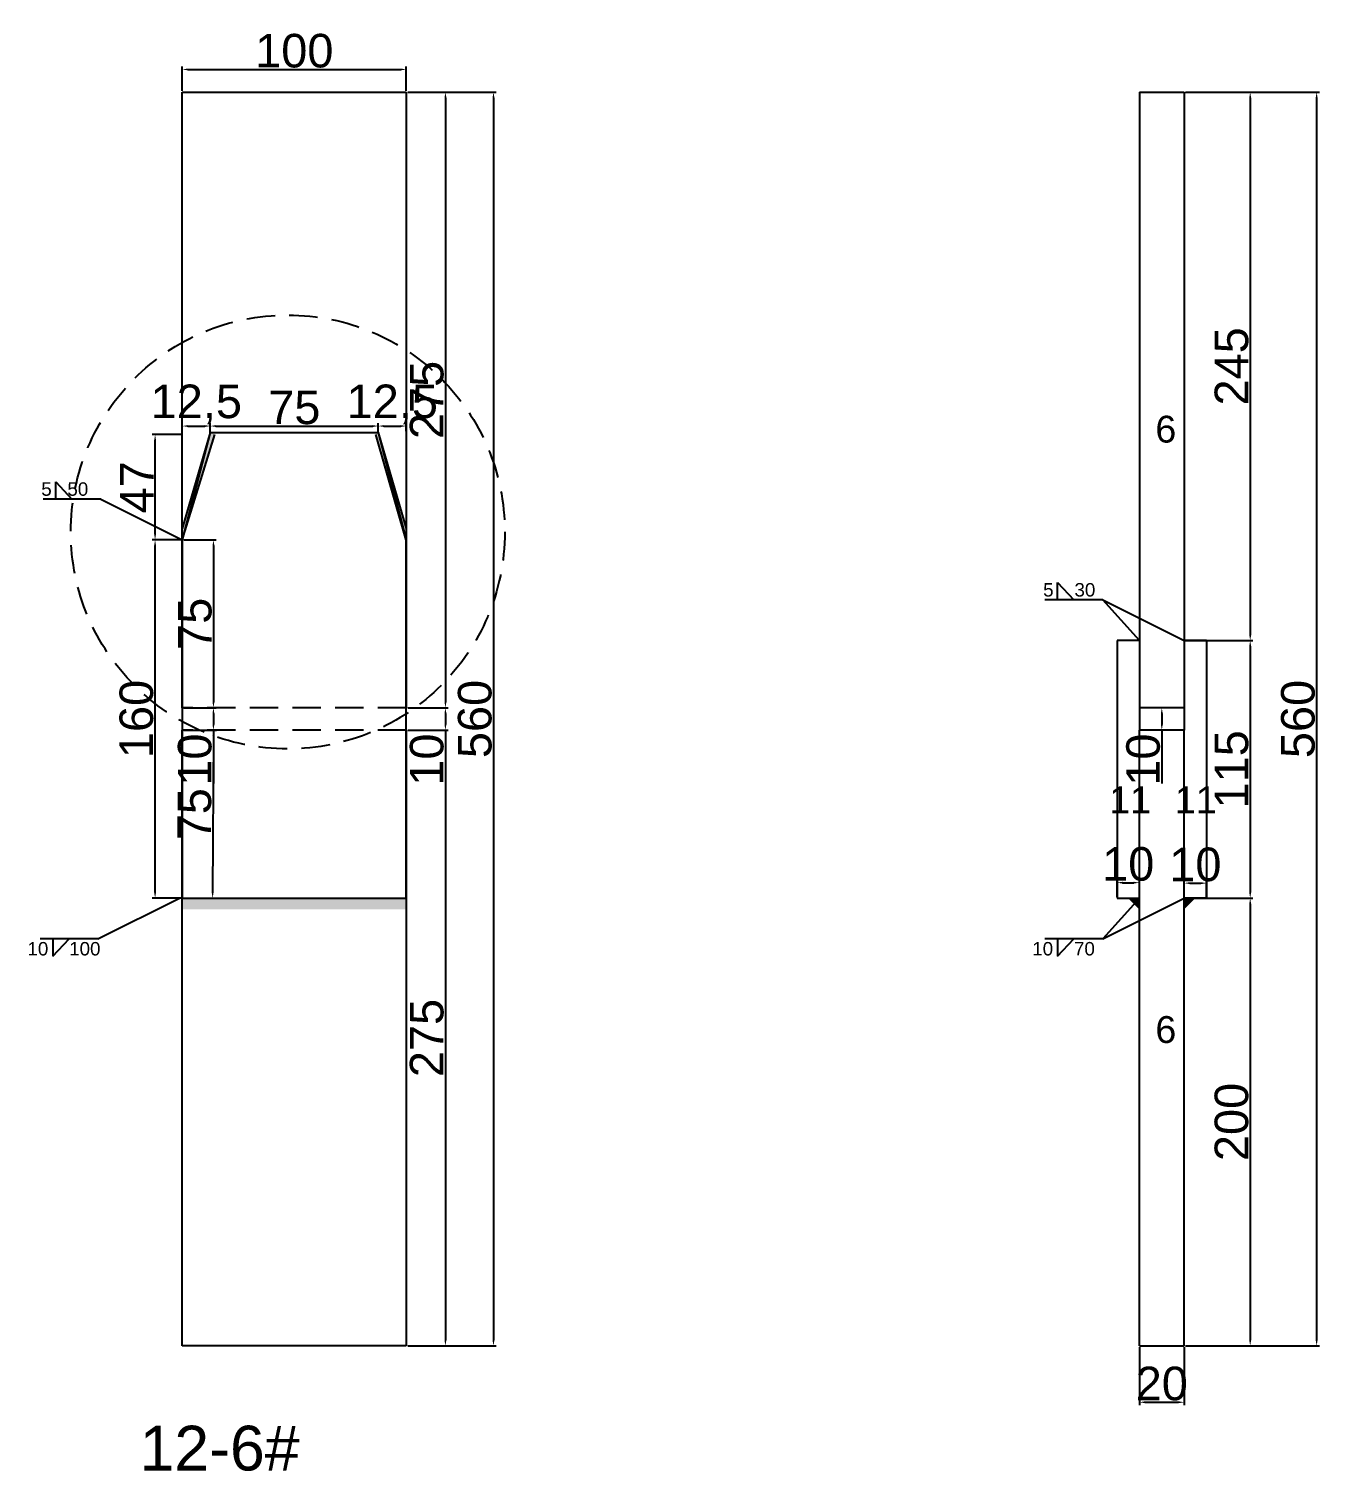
# Model space of a CAD drawing. Header units: millimetres. Extents: x 9380 to 24185, y -971 to 4358.
# Drawn here: x 21457 to 22034, y 936 to 1580 of the extents above; entities that cross this region are included whole.
import ezdxf

# ---------------------------------------------------------------- set-up
doc = ezdxf.new("R2010")
doc.units = ezdxf.units.MM
doc.linetypes.add('DASHED', pattern=[19.05, 12.7, -6.35])
for name, color, linetype in [('切平处', 3, 'DASHED'), ('尺寸标注', 6, 'Continuous'), ('标号', 4, 'Continuous'), ('焊缝', 250, 'Continuous')]:
    doc.layers.add(name, color=color, linetype=linetype)
doc.styles.get("Standard").update_dxf_attribs({"font": 'arial.ttf'})
doc.dimstyles.new('ISO-25-JHF', dxfattribs={"dimtxt": 15, "dimasz": 2.5, "dimexe": 1.25, "dimexo": 0.625, "dimtad": 1, "dimtxsty": 'Standard', "dimcen": 2.5, "dimadec": 0, "dimazin": 0, "dimtfac": 1, "dimtmove": 0, "dimatfit": 3, "dimfxl": 1, "dimarcsym": 0})

# ---------------------------------------------------------------- blocks, each defined once
blk = doc.blocks.new('*D1751')
at = {"layer": 'Defpoints', "color": 0, "transparency": 16777216}
for p in [(21953.15, 991.62), (21973.15, 991.62), (21973.15, 966.42)]:
    blk.add_point(p, dxfattribs=at)
at = {"layer": '尺寸标注', "color": 0, "lineweight": -2, "transparency": 16777216}
for p, q in [((21953.15, 991), (21953.15, 965.17)), ((21973.15, 991), (21973.15, 965.17)), ((21955.65, 966.42), (21970.65, 966.42))]:
    blk.add_line(p, q, dxfattribs=at)
at = {"layer": '尺寸标注', "color": 0, "transparency": 16777216}
for points in [[(21955.65, 966.84), (21955.65, 966.01), (21953.15, 966.42)], [(21970.65, 966.84), (21970.65, 966.01), (21973.15, 966.42)]]:
    blk.add_solid(points, dxfattribs=at)
at = {"layer": '尺寸标注', "color": 0, "transparency": 16777216, "insert": (21963.15, 974.71), "char_height": 15, "attachment_point": 5}
blk.add_mtext('20', dxfattribs=at)
blk = doc.blocks.new('*D1752')
at = {"layer": 'Defpoints', "color": 0, "transparency": 16777216}
for p in [(21953.15, 1198.5), (21943.15, 1191.62), (21953.15, 1191.62)]:
    blk.add_point(p, dxfattribs=at)
at = {"layer": '尺寸标注', "color": 0, "lineweight": -2, "transparency": 16777216}
for p, q in [((21943.15, 1192.25), (21943.15, 1199.75)), ((21945.65, 1198.5), (21950.65, 1198.5)), ((21953.15, 1192.25), (21953.15, 1199.75))]:
    blk.add_line(p, q, dxfattribs=at)
at = {"layer": '尺寸标注', "color": 0, "transparency": 16777216}
for points in [[(21945.65, 1198.92), (21945.65, 1198.09), (21943.15, 1198.5)], [(21950.65, 1198.92), (21950.65, 1198.09), (21953.15, 1198.5)]]:
    blk.add_solid(points, dxfattribs=at)
at = {"layer": '尺寸标注', "color": 0, "transparency": 16777216, "insert": (21948.15, 1206.79), "char_height": 15, "attachment_point": 5}
blk.add_mtext('10', dxfattribs=at)
blk = doc.blocks.new('*D1753')
at = {"layer": 'Defpoints', "color": 0, "transparency": 16777216}
for p in [(21983.15, 1198.29), (21973.15, 1191.62), (21983.15, 1191.62)]:
    blk.add_point(p, dxfattribs=at)
at = {"layer": '尺寸标注', "color": 0, "lineweight": -2, "transparency": 16777216}
for p, q in [((21973.15, 1192.25), (21973.15, 1199.54)), ((21975.65, 1198.29), (21980.65, 1198.29)), ((21983.15, 1192.25), (21983.15, 1199.54))]:
    blk.add_line(p, q, dxfattribs=at)
at = {"layer": '尺寸标注', "color": 0, "transparency": 16777216}
for points in [[(21975.65, 1198.71), (21975.65, 1197.87), (21973.15, 1198.29)], [(21980.65, 1198.71), (21980.65, 1197.87), (21983.15, 1198.29)]]:
    blk.add_solid(points, dxfattribs=at)
at = {"layer": '尺寸标注', "color": 0, "transparency": 16777216, "insert": (21978.15, 1206.57), "char_height": 15, "attachment_point": 5}
blk.add_mtext('10', dxfattribs=at)
blk = doc.blocks.new('*D1754')
at = {"layer": 'Defpoints', "color": 0, "transparency": 16777216}
for p in [(21973.15, 1551.62), (21973.15, 1306.62), (22002.62, 1306.62)]:
    blk.add_point(p, dxfattribs=at)
at = {"layer": '尺寸标注', "color": 0, "lineweight": -2, "transparency": 16777216}
for p, q in [((21973.78, 1551.62), (22003.87, 1551.62)), ((22002.62, 1549.12), (22002.62, 1309.12)), ((21973.78, 1306.62), (22003.87, 1306.62))]:
    blk.add_line(p, q, dxfattribs=at)
at = {"layer": '尺寸标注', "color": 0, "transparency": 16777216}
for points in [[(22002.2, 1549.12), (22003.04, 1549.12), (22002.62, 1551.62)], [(22002.2, 1309.12), (22003.04, 1309.12), (22002.62, 1306.62)]]:
    blk.add_solid(points, dxfattribs=at)
at = {"layer": '尺寸标注', "color": 0, "transparency": 16777216, "insert": (21994.34, 1429.12), "char_height": 15, "attachment_point": 5, "rotation": 90}
blk.add_mtext('245', dxfattribs=at)
blk = doc.blocks.new('*D1755')
at = {"layer": 'Defpoints', "color": 0, "transparency": 16777216}
for p in [(21983.15, 1306.62), (21983.15, 1191.62), (22002.62, 1191.62)]:
    blk.add_point(p, dxfattribs=at)
at = {"layer": '尺寸标注', "color": 0, "lineweight": -2, "transparency": 16777216}
for p, q in [((21983.78, 1306.62), (22003.87, 1306.62)), ((22002.62, 1304.12), (22002.62, 1194.12)), ((21983.78, 1191.62), (22003.87, 1191.62))]:
    blk.add_line(p, q, dxfattribs=at)
at = {"layer": '尺寸标注', "color": 0, "transparency": 16777216}
for points in [[(22002.2, 1304.12), (22003.04, 1304.12), (22002.62, 1306.62)], [(22002.2, 1194.12), (22003.04, 1194.12), (22002.62, 1191.62)]]:
    blk.add_solid(points, dxfattribs=at)
at = {"layer": '尺寸标注', "color": 0, "transparency": 16777216, "insert": (21994.34, 1249.12), "char_height": 15, "attachment_point": 5, "rotation": 90}
blk.add_mtext('115', dxfattribs=at)
blk = doc.blocks.new('*D1756')
at = {"layer": 'Defpoints', "color": 0, "transparency": 16777216}
for p in [(21973.15, 1191.62), (21973.15, 991.62), (22002.62, 991.62)]:
    blk.add_point(p, dxfattribs=at)
at = {"layer": '尺寸标注', "color": 0, "lineweight": -2, "transparency": 16777216}
for p, q in [((21973.78, 1191.62), (22003.87, 1191.62)), ((22002.62, 1189.12), (22002.62, 994.12)), ((21973.78, 991.62), (22003.87, 991.62))]:
    blk.add_line(p, q, dxfattribs=at)
at = {"layer": '尺寸标注', "color": 0, "transparency": 16777216}
for points in [[(22002.2, 1189.12), (22003.04, 1189.12), (22002.62, 1191.62)], [(22002.2, 994.12), (22003.04, 994.12), (22002.62, 991.62)]]:
    blk.add_solid(points, dxfattribs=at)
at = {"layer": '尺寸标注', "color": 0, "transparency": 16777216, "insert": (21994.34, 1091.62), "char_height": 15, "attachment_point": 5, "rotation": 90}
blk.add_mtext('200', dxfattribs=at)
blk = doc.blocks.new('*D1644')
at = {"layer": 'Defpoints', "color": 0, "transparency": 16777216}
for p in [(21973.78, 1551.62), (21973.78, 991.62), (22032.29, 991.62)]:
    blk.add_point(p, dxfattribs=at)
at = {"layer": '尺寸标注', "color": 0, "lineweight": -2, "transparency": 16777216}
for p, q in [((21974.4, 1551.62), (22033.54, 1551.62)), ((22032.29, 1549.12), (22032.29, 994.12)), ((21974.4, 991.62), (22033.54, 991.62))]:
    blk.add_line(p, q, dxfattribs=at)
at = {"layer": '尺寸标注', "color": 0, "transparency": 16777216}
for points in [[(22031.87, 1549.12), (22032.71, 1549.12), (22032.29, 1551.62)], [(22031.87, 994.12), (22032.71, 994.12), (22032.29, 991.62)]]:
    blk.add_solid(points, dxfattribs=at)
at = {"layer": '尺寸标注', "color": 0, "transparency": 16777216, "insert": (22024.01, 1271.62), "char_height": 15, "attachment_point": 5, "rotation": 90}
blk.add_mtext('560', dxfattribs=at)
blk = doc.blocks.new('*D1757')
at = {"layer": 'Defpoints', "color": 0, "transparency": 16777216}
for p in [(21973.15, 1276.62), (21963.15, 1266.62), (21973.15, 1266.62)]:
    blk.add_point(p, dxfattribs=at)
at = {"layer": '尺寸标注', "color": 0, "lineweight": -2, "transparency": 16777216}
for p, q in [((21972.53, 1276.62), (21961.9, 1276.62)), ((21963.15, 1274.12), (21963.15, 1269.12)), ((21972.53, 1266.62), (21961.9, 1266.62)), ((21963.15, 1266.62), (21963.15, 1242.85))]:
    blk.add_line(p, q, dxfattribs=at)
at = {"layer": '尺寸标注', "color": 0, "transparency": 16777216}
for points in [[(21962.74, 1274.12), (21963.57, 1274.12), (21963.15, 1276.62)], [(21962.74, 1269.12), (21963.57, 1269.12), (21963.15, 1266.62)]]:
    blk.add_solid(points, dxfattribs=at)
at = {"layer": '尺寸标注', "color": 0, "transparency": 16777216, "insert": (21954.87, 1253.48), "char_height": 15, "attachment_point": 5, "rotation": 90}
blk.add_mtext('10', dxfattribs=at)
blk = doc.blocks.new('*D1783')
at = {"layer": 'Defpoints', "color": 0, "transparency": 16777216}
for p in [(21625.82, 1561.76), (21525.82, 1551.62), (21625.82, 1551.62)]:
    blk.add_point(p, dxfattribs=at)
at = {"layer": '尺寸标注', "color": 0, "lineweight": -2, "transparency": 16777216}
for p, q in [((21525.82, 1552.25), (21525.82, 1563.01)), ((21528.32, 1561.76), (21623.32, 1561.76)), ((21625.82, 1552.25), (21625.82, 1563.01))]:
    blk.add_line(p, q, dxfattribs=at)
at = {"layer": '尺寸标注', "color": 0, "transparency": 16777216}
for points in [[(21528.32, 1562.17), (21528.32, 1561.34), (21525.82, 1561.76)], [(21623.32, 1562.17), (21623.32, 1561.34), (21625.82, 1561.76)]]:
    blk.add_solid(points, dxfattribs=at)
at = {"layer": '尺寸标注', "color": 0, "transparency": 16777216, "insert": (21575.82, 1570.04), "char_height": 15, "attachment_point": 5}
blk.add_mtext('100', dxfattribs=at)
blk = doc.blocks.new('*D1784')
at = {"layer": 'Defpoints', "color": 0, "transparency": 16777216}
for p in [(21625.82, 1551.62), (21625.82, 1276.62), (21643.3, 1276.62)]:
    blk.add_point(p, dxfattribs=at)
at = {"layer": '尺寸标注', "color": 0, "lineweight": -2, "transparency": 16777216}
for p, q in [((21626.45, 1551.62), (21644.55, 1551.62)), ((21643.3, 1549.12), (21643.3, 1279.12)), ((21626.45, 1276.62), (21644.55, 1276.62))]:
    blk.add_line(p, q, dxfattribs=at)
at = {"layer": '尺寸标注', "color": 0, "transparency": 16777216}
for points in [[(21642.89, 1549.12), (21643.72, 1549.12), (21643.3, 1551.62)], [(21642.89, 1279.12), (21643.72, 1279.12), (21643.3, 1276.62)]]:
    blk.add_solid(points, dxfattribs=at)
at = {"layer": '尺寸标注', "color": 0, "transparency": 16777216, "insert": (21635.02, 1414.12), "char_height": 15, "attachment_point": 5, "rotation": 90}
blk.add_mtext('275', dxfattribs=at)
blk = doc.blocks.new('*D1666')
at = {"layer": 'Defpoints', "color": 0, "transparency": 16777216}
for p in [(21513.67, 1351.62), (21525.82, 1351.62), (21525.82, 1191.62)]:
    blk.add_point(p, dxfattribs=at)
at = {"layer": '尺寸标注', "color": 0, "lineweight": -2, "transparency": 16777216}
for p, q in [((21525.2, 1351.62), (21512.42, 1351.62)), ((21513.67, 1194.12), (21513.67, 1349.12)), ((21525.2, 1191.62), (21512.42, 1191.62))]:
    blk.add_line(p, q, dxfattribs=at)
at = {"layer": '尺寸标注', "color": 0, "transparency": 16777216}
for points in [[(21513.25, 1349.12), (21514.08, 1349.12), (21513.67, 1351.62)], [(21513.25, 1194.12), (21514.08, 1194.12), (21513.67, 1191.62)]]:
    blk.add_solid(points, dxfattribs=at)
at = {"layer": '尺寸标注', "color": 0, "transparency": 16777216, "insert": (21505.38, 1271.62), "char_height": 15, "attachment_point": 5, "rotation": 90}
blk.add_mtext('160', dxfattribs=at)
blk = doc.blocks.new('*D1785')
at = {"layer": 'Defpoints', "color": 0, "transparency": 16777216}
for p in [(21625.82, 1276.62), (21625.82, 1266.62), (21643.3, 1266.62)]:
    blk.add_point(p, dxfattribs=at)
at = {"layer": '尺寸标注', "color": 0, "lineweight": -2, "transparency": 16777216}
for p, q in [((21626.45, 1276.62), (21644.55, 1276.62)), ((21643.3, 1274.12), (21643.3, 1269.12)), ((21626.45, 1266.62), (21644.55, 1266.62)), ((21643.3, 1266.62), (21643.3, 1242.85))]:
    blk.add_line(p, q, dxfattribs=at)
at = {"layer": '尺寸标注', "color": 0, "transparency": 16777216}
for points in [[(21642.89, 1274.12), (21643.72, 1274.12), (21643.3, 1276.62)], [(21642.89, 1269.12), (21643.72, 1269.12), (21643.3, 1266.62)]]:
    blk.add_solid(points, dxfattribs=at)
at = {"layer": '尺寸标注', "color": 0, "transparency": 16777216, "insert": (21635.02, 1253.48), "char_height": 15, "attachment_point": 5, "rotation": 90}
blk.add_mtext('10', dxfattribs=at)
blk = doc.blocks.new('*D1786')
at = {"layer": 'Defpoints', "color": 0, "transparency": 16777216}
for p in [(21625.82, 1266.62), (21625.82, 991.62), (21643.3, 991.62)]:
    blk.add_point(p, dxfattribs=at)
at = {"layer": '尺寸标注', "color": 0, "lineweight": -2, "transparency": 16777216}
for p, q in [((21626.45, 1266.62), (21644.55, 1266.62)), ((21643.3, 1264.12), (21643.3, 994.12)), ((21626.45, 991.62), (21644.55, 991.62))]:
    blk.add_line(p, q, dxfattribs=at)
at = {"layer": '尺寸标注', "color": 0, "transparency": 16777216}
for points in [[(21642.89, 1264.12), (21643.72, 1264.12), (21643.3, 1266.62)], [(21642.89, 994.12), (21643.72, 994.12), (21643.3, 991.62)]]:
    blk.add_solid(points, dxfattribs=at)
at = {"layer": '尺寸标注', "color": 0, "transparency": 16777216, "insert": (21635.02, 1129.12), "char_height": 15, "attachment_point": 5, "rotation": 90}
blk.add_mtext('275', dxfattribs=at)
blk = doc.blocks.new('*D1667')
at = {"layer": 'Defpoints', "color": 0, "transparency": 16777216}
for p in [(21625.82, 1551.62), (21625.82, 991.62), (21664.76, 991.62)]:
    blk.add_point(p, dxfattribs=at)
at = {"layer": '尺寸标注', "color": 0, "lineweight": -2, "transparency": 16777216}
for p, q in [((21626.45, 1551.62), (21666.01, 1551.62)), ((21664.76, 1549.12), (21664.76, 994.12)), ((21626.45, 991.62), (21666.01, 991.62))]:
    blk.add_line(p, q, dxfattribs=at)
at = {"layer": '尺寸标注', "color": 0, "transparency": 16777216}
for points in [[(21664.34, 1549.12), (21665.17, 1549.12), (21664.76, 1551.62)], [(21664.34, 994.12), (21665.17, 994.12), (21664.76, 991.62)]]:
    blk.add_solid(points, dxfattribs=at)
at = {"layer": '尺寸标注', "color": 0, "transparency": 16777216, "insert": (21656.47, 1271.62), "char_height": 15, "attachment_point": 5, "rotation": 90}
blk.add_mtext('560', dxfattribs=at)
blk = doc.blocks.new('*D1787')
at = {"layer": 'Defpoints', "color": 0, "transparency": 16777216}
for p in [(21525.82, 1351.62), (21525.82, 1276.62), (21539.72, 1276.62)]:
    blk.add_point(p, dxfattribs=at)
at = {"layer": '尺寸标注', "color": 0, "lineweight": -2, "transparency": 16777216}
for p, q in [((21526.45, 1351.62), (21540.97, 1351.62)), ((21539.72, 1349.12), (21539.72, 1279.12)), ((21526.45, 1276.62), (21540.97, 1276.62))]:
    blk.add_line(p, q, dxfattribs=at)
at = {"layer": '尺寸标注', "color": 0, "transparency": 16777216}
for points in [[(21539.3, 1349.12), (21540.13, 1349.12), (21539.72, 1351.62)], [(21539.3, 1279.12), (21540.13, 1279.12), (21539.72, 1276.62)]]:
    blk.add_solid(points, dxfattribs=at)
at = {"layer": '尺寸标注', "color": 0, "transparency": 16777216, "insert": (21531.46, 1314.12), "char_height": 15, "attachment_point": 5, "rotation": 90}
blk.add_mtext('75', dxfattribs=at)
blk = doc.blocks.new('*D1788')
at = {"layer": 'Defpoints', "color": 0, "transparency": 16777216}
for p in [(21525.82, 1276.62), (21525.82, 1266.62), (21539.72, 1266.62)]:
    blk.add_point(p, dxfattribs=at)
at = {"layer": '尺寸标注', "color": 0, "lineweight": -2, "transparency": 16777216}
for p, q in [((21526.45, 1276.62), (21540.97, 1276.62)), ((21539.72, 1274.12), (21539.72, 1269.12)), ((21526.45, 1266.62), (21540.97, 1266.62)), ((21539.72, 1266.62), (21539.72, 1242.85))]:
    blk.add_line(p, q, dxfattribs=at)
at = {"layer": '尺寸标注', "color": 0, "transparency": 16777216}
for points in [[(21539.3, 1274.12), (21540.13, 1274.12), (21539.72, 1276.62)], [(21539.3, 1269.12), (21540.13, 1269.12), (21539.72, 1266.62)]]:
    blk.add_solid(points, dxfattribs=at)
at = {"layer": '尺寸标注', "color": 0, "transparency": 16777216, "insert": (21531.43, 1253.48), "char_height": 15, "attachment_point": 5, "rotation": 90}
blk.add_mtext('10', dxfattribs=at)
blk = doc.blocks.new('*D1668')
at = {"layer": 'Defpoints', "color": 0, "transparency": 16777216}
for p in [(21525.82, 1266.62), (21525.46, 1191.62), (21539.35, 1191.55)]:
    blk.add_point(p, dxfattribs=at)
at = {"layer": '尺寸标注', "color": 0, "lineweight": -2, "transparency": 16777216}
for p, q in [((21526.45, 1266.62), (21540.97, 1266.55)), ((21539.7, 1264.05), (21539.36, 1194.05)), ((21526.08, 1191.62), (21540.6, 1191.55))]:
    blk.add_line(p, q, dxfattribs=at)
at = {"layer": '尺寸标注', "color": 0, "transparency": 16777216}
for points in [[(21539.29, 1264.05), (21540.12, 1264.05), (21539.72, 1266.55)], [(21538.95, 1194.05), (21539.78, 1194.05), (21539.35, 1191.55)]]:
    blk.add_solid(points, dxfattribs=at)
at = {"layer": '尺寸标注', "color": 0, "transparency": 16777216, "insert": (21531.28, 1229.09), "char_height": 15, "attachment_point": 5, "rotation": 89.72111}
blk.add_mtext('75', dxfattribs=at)
blk = doc.blocks.new('*D1669')
at = {"layer": 'Defpoints', "color": 0, "transparency": 16777216}
for p in [(21513.67, 1398.62), (21525.82, 1398.62), (21525.82, 1351.62)]:
    blk.add_point(p, dxfattribs=at)
at = {"layer": '尺寸标注', "color": 0, "lineweight": -2, "transparency": 16777216}
for p, q in [((21525.2, 1398.62), (21512.42, 1398.62)), ((21513.67, 1354.12), (21513.67, 1396.12)), ((21525.2, 1351.62), (21512.42, 1351.62))]:
    blk.add_line(p, q, dxfattribs=at)
at = {"layer": '尺寸标注', "color": 0, "transparency": 16777216}
for points in [[(21513.25, 1396.12), (21514.08, 1396.12), (21513.67, 1398.62)], [(21513.25, 1354.12), (21514.08, 1354.12), (21513.67, 1351.62)]]:
    blk.add_solid(points, dxfattribs=at)
at = {"layer": '尺寸标注', "color": 0, "transparency": 16777216, "insert": (21505.54, 1375.12), "char_height": 15, "attachment_point": 5, "rotation": 89.99989}
blk.add_mtext('47', dxfattribs=at)
blk = doc.blocks.new('*D1670')
at = {"layer": 'Defpoints', "color": 0, "transparency": 16777216}
for p in [(21525.82, 1399.03), (21538.32, 1402.46), (21538.32, 1399.03)]:
    blk.add_point(p, dxfattribs=at)
at = {"layer": '尺寸标注', "color": 0, "lineweight": -2, "transparency": 16777216}
for p, q in [((21525.82, 1399.65), (21525.82, 1403.71)), ((21528.32, 1402.46), (21535.82, 1402.46)), ((21538.32, 1399.65), (21538.32, 1403.71))]:
    blk.add_line(p, q, dxfattribs=at)
at = {"layer": '尺寸标注', "color": 0, "transparency": 16777216}
for points in [[(21528.32, 1402.88), (21528.32, 1402.05), (21525.82, 1402.46)], [(21535.82, 1402.88), (21535.82, 1402.05), (21538.32, 1402.46)]]:
    blk.add_solid(points, dxfattribs=at)
at = {"layer": '尺寸标注', "color": 0, "transparency": 16777216, "insert": (21532.07, 1412.1), "char_height": 15, "attachment_point": 5}
blk.add_mtext('12,5', dxfattribs=at)
blk = doc.blocks.new('*D1671')
at = {"layer": 'Defpoints', "color": 0, "transparency": 16777216}
for p in [(21538.32, 1398.98), (21613.32, 1402.46), (21613.32, 1398.98)]:
    blk.add_point(p, dxfattribs=at)
at = {"layer": '尺寸标注', "color": 0, "lineweight": -2, "transparency": 16777216}
for p, q in [((21538.32, 1399.61), (21538.32, 1403.71)), ((21540.82, 1402.46), (21610.82, 1402.46)), ((21613.32, 1399.61), (21613.32, 1403.71))]:
    blk.add_line(p, q, dxfattribs=at)
at = {"layer": '尺寸标注', "color": 0, "transparency": 16777216}
for points in [[(21540.82, 1402.88), (21540.82, 1402.05), (21538.32, 1402.46)], [(21610.82, 1402.88), (21610.82, 1402.05), (21613.32, 1402.46)]]:
    blk.add_solid(points, dxfattribs=at)
at = {"layer": '尺寸标注', "color": 0, "transparency": 16777216, "insert": (21575.82, 1410.72), "char_height": 15, "attachment_point": 5}
blk.add_mtext('75', dxfattribs=at)
blk = doc.blocks.new('*D1672')
at = {"layer": 'Defpoints', "color": 0, "transparency": 16777216}
for p in [(21613.32, 1399.61), (21625.82, 1402.46), (21625.82, 1399.61)]:
    blk.add_point(p, dxfattribs=at)
at = {"layer": '尺寸标注', "color": 0, "lineweight": -2, "transparency": 16777216}
for p, q in [((21613.32, 1400.23), (21613.32, 1403.71)), ((21615.82, 1402.46), (21623.32, 1402.46)), ((21625.82, 1400.23), (21625.82, 1403.71))]:
    blk.add_line(p, q, dxfattribs=at)
at = {"layer": '尺寸标注', "color": 0, "transparency": 16777216}
for points in [[(21615.82, 1402.88), (21615.82, 1402.05), (21613.32, 1402.46)], [(21623.32, 1402.88), (21623.32, 1402.05), (21625.82, 1402.46)]]:
    blk.add_solid(points, dxfattribs=at)
at = {"layer": '尺寸标注', "color": 0, "transparency": 16777216, "insert": (21619.57, 1412.1), "char_height": 15, "attachment_point": 5}
blk.add_mtext('12,5', dxfattribs=at)

msp = doc.modelspace()

# ---------------------------------------------------------------- hatches: boundary and pattern name
at = {"layer": '焊缝'}
h = msp.add_hatch(color=250, dxfattribs=at)
h.dxf.hatch_style = 1
h.paths.add_polyline_path([(21525.825, 1356.658), (21525.825, 1351.556), (21540.41, 1398.617), (21538.325, 1399.587)])
h = msp.add_hatch(color=250, dxfattribs=at)
h.dxf.hatch_style = 1
h.paths.add_polyline_path([(21625.825, 1356.658), (21625.825, 1351.556), (21611.782, 1398.609), (21613.324, 1399.541)])
h = msp.add_hatch(color=250, dxfattribs=at)
h.dxf.hatch_style = 1
h.paths.add_polyline_path([(21525.825, 1186.556), (21525.825, 1191.556), (21625.825, 1191.556), (21625.82, 1186.556)])
h = msp.add_hatch(color=250, dxfattribs=at)
h.dxf.hatch_style = 1
h.paths.add_polyline_path([(21953.152, 1186.556), (21948.152, 1191.556), (21953.152, 1191.556)])
h = msp.add_hatch(color=250, dxfattribs=at)
h.dxf.hatch_style = 1
h.paths.add_polyline_path([(21973.152, 1186.556), (21978.152, 1191.556), (21973.152, 1191.556)])

# ---------------------------------------------------------------- linework, layer by layer
for p, q in [((21525.825, 1551.62), (21625.825, 1551.62)), ((21525.825, 1276.62), (21525.825, 1551.62)), ((21625.825, 1551.62), (21625.825, 1276.62)), ((21953.152, 1551.62), (21973.152, 1551.62)), ((21953.152, 1551.62), (21953.152, 1276.62)), ((21973.152, 1551.62), (21973.152, 1276.62)), ((21538.325, 1399.652), (21525.825, 1351.62)), ((21538.325, 1399.652), (21613.325, 1399.605)), ((21613.325, 1399.605), (21625.825, 1351.62)), ((21525.825, 1351.62), (21525.825, 1191.62)), ((21625.825, 1191.62), (21625.825, 1351.62)), ((21943.152, 1306.62), (21943.152, 1191.62)), ((21953.152, 1306.62), (21943.152, 1306.62)), ((21983.152, 1306.62), (21973.152, 1306.62)), ((21983.152, 1306.62), (21983.152, 1191.62)), ((21973.152, 1276.62), (21953.152, 1276.62)), ((21953.152, 1276.62), (21953.152, 1266.62)), ((21973.152, 1276.62), (21973.152, 1266.62)), ((21525.825, 991.62), (21525.825, 1266.62)), ((21625.825, 1266.62), (21625.825, 991.62)), ((21973.152, 1266.62), (21953.152, 1266.62)), ((21953.152, 991.62), (21953.152, 1266.62)), ((21973.152, 991.62), (21973.152, 1266.62)), ((21525.825, 1191.62), (21625.825, 1191.62)), ((21943.152, 1191.62), (21953.152, 1191.62)), ((21983.152, 1191.62), (21973.152, 1191.62)), ((21625.825, 991.62), (21525.825, 991.62)), ((21953.152, 991.62), (21973.152, 991.62))]:
    msp.add_line(p, q)
at = {"linetype": 'DASHED'}
for p, q in [((21625.825, 1276.62), (21525.825, 1276.62)), ((21625.825, 1266.62), (21525.825, 1266.62))]:
    msp.add_line(p, q, dxfattribs=at)
at = {"layer": '切平处'}
msp.add_circle((21572.92, 1355.147), 96.875, dxfattribs=at)
at = {"layer": '尺寸标注'}
for p, q in [((21469.32, 1369.81), (21469.32, 1377.575)), ((21469.32, 1377.575), (21476.552, 1369.81)), ((21489.433, 1369.81), (21463.67, 1369.81)), ((21489.433, 1369.81), (21525.825, 1351.62)), ((21916.647, 1324.81), (21916.647, 1332.575)), ((21916.647, 1332.575), (21923.879, 1324.81)), ((21936.761, 1324.81), (21910.998, 1324.81)), ((21953.152, 1306.62), (21936.761, 1324.81)), ((21936.761, 1324.81), (21973.152, 1306.62)), ((21488.12, 1173.431), (21524.511, 1191.62)), ((21953.152, 1191.62), (21936.761, 1173.431)), ((21936.761, 1173.431), (21973.152, 1191.62)), ((21488.12, 1173.431), (21462.357, 1173.431)), ((21468.006, 1173.431), (21468.006, 1165.666)), ((21468.006, 1165.666), (21475.238, 1173.431)), ((21936.761, 1173.431), (21910.998, 1173.431)), ((21916.647, 1173.431), (21916.647, 1165.666)), ((21916.647, 1165.666), (21923.879, 1173.431))]:
    msp.add_line(p, q, dxfattribs=at)
at = {"layer": '焊缝'}
for p, q in [((21538.325, 1399.587), (21525.82, 1356.658)), ((21525.825, 1351.556), (21540.41, 1398.617)), ((21625.825, 1351.556), (21612.27, 1398.749)), ((21613.324, 1399.541), (21625.83, 1356.658)), ((21525.825, 1191.556), (21625.825, 1191.556))]:
    msp.add_line(p, q, dxfattribs=at)

# ---------------------------------------------------------------- texts
at = {"layer": '尺寸标注', "char_height": 6}
for s, insert, attachment_point in [('5   50', (21462.85, 1377.327), 1), ('5    30', (21910.178, 1332.327), 1), ('\\pt0;10    100', (21456.665, 1165.913), 7), ('\\pt0;10    70', (21905.306, 1165.913), 7)]:
    msp.add_mtext_dynamic_manual_height_columns(s, width=68.30832, gutter_width=12.5, heights=[0], dxfattribs=dict(at, insert=insert, attachment_point=attachment_point))
at = {"layer": '标号'}
for s, insert, char_height, attachment_point in [('6 ', (21960.288, 1394.91), 12, 7), ('11 ', (21939.73, 1229.481), 12, 7), ('11 ', (21969.03, 1229.481), 12, 7), ('6 ', (21960.288, 1126.736), 12, 7), ('12-6#', (21506.722, 955.932), 20, 1)]:
    msp.add_mtext_dynamic_manual_height_columns(s, width=70.10425, gutter_width=12.5, heights=[0], dxfattribs=dict(at, insert=insert, char_height=char_height, attachment_point=attachment_point))

# ---------------------------------------------------------------- dimensions: what is measured, and where the dimension line sits
at = {"layer": '尺寸标注'}
for p1, p2, distance, picture, middle in [((21525.825, 1551.62), (21625.825, 1551.62), 10.138, '*D1783', (21575.825, 1570.042)), ((21625.825, 1551.62), (21625.825, 1276.62), 17.478, '*D1784', (21635.019, 1414.12)), ((21625.825, 1551.62), (21625.825, 991.62), 38.931, '*D1667', (21656.472, 1271.62)), ((21973.152, 1551.62), (21973.152, 1306.62), 29.467, '*D1754', (21994.335, 1429.12)), ((21538.325, 1398.98), (21613.325, 1398.98), 3.484, '*D1671', (21575.825, 1410.717)), ((21525.825, 1351.62), (21525.825, 1398.62), 12.158, '*D1669', (21505.542, 1375.12)), ((21525.825, 1191.62), (21525.825, 1351.62), 12.158, '*D1666', (21505.383, 1271.62)), ((21525.825, 1351.62), (21525.825, 1276.62), 13.891, '*D1787', (21531.462, 1314.12)), ((21983.152, 1306.62), (21983.152, 1191.62), 19.467, '*D1755', (21994.335, 1249.12)), ((21525.825, 1276.62), (21525.825, 1266.62), 13.891, '*D1788', (21531.432, 1253.483)), ((21625.825, 1276.62), (21625.825, 1266.62), 17.478, '*D1785', (21635.019, 1253.483)), ((21973.152, 1276.62), (21973.152, 1266.62), -10, '*D1757', (21954.868, 1253.483)), ((21525.825, 1266.62), (21525.459, 1191.62), 13.891, '*D1668', (21531.28, 1229.093)), ((21625.825, 1266.62), (21625.825, 991.62), 17.478, '*D1786', (21635.019, 1129.12)), ((21973.152, 1191.62), (21973.152, 991.62), 29.467, '*D1756', (21994.335, 1091.62))]:
    dim = msp.add_aligned_dim(p1=p1, p2=p2, distance=distance, dimstyle='ISO-25-JHF', dxfattribs=at)
    dim.commit()
    dim.dimension.update_dxf_attribs({"geometry": picture, "text_midpoint": middle})
for base, p1, p2, angle, picture, middle in [((22032.29, 991.62), (21973.777, 1551.62), (21973.777, 991.62), 270, '*D1644', (22032.29, 1271.62)), ((21538.325, 1402.464), (21525.825, 1399.027), (21538.325, 1399.027), 0, '*D1670', (21532.075, 1402.464)), ((21625.825, 1402.464), (21613.325, 1399.605), (21625.825, 1399.605), 0, '*D1672', (21619.575, 1402.464)), ((21953.152, 1198.503), (21943.152, 1191.62), (21953.152, 1191.62), 0, '*D1752', (21948.152, 1198.503)), ((21983.152, 1198.289), (21973.152, 1191.62), (21983.152, 1191.62), 0, '*D1753', (21978.152, 1198.289)), ((21973.152, 966.422), (21953.152, 991.62), (21973.152, 991.62), 0, '*D1751', (21963.152, 966.422))]:
    dim = msp.add_linear_dim(base=base, p1=p1, p2=p2, angle=angle, dimstyle='ISO-25-JHF', dxfattribs=at)
    dim.commit()
    dim.dimension.update_dxf_attribs({"geometry": picture, "text_midpoint": middle, "dimtype": 161})

doc.saveas('drawing.dxf')
